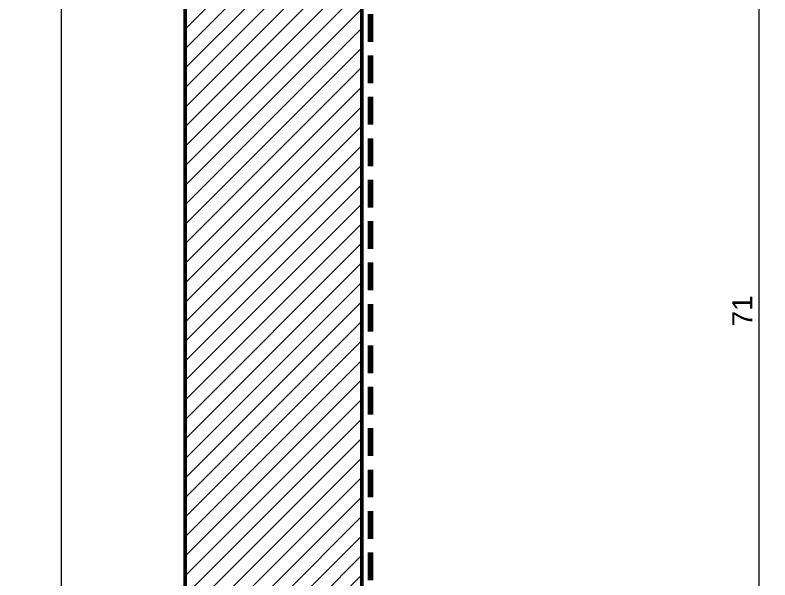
# Model space of a CAD drawing. Header units: inches. Extents: x -78 to 417, y 1434 to 1764.
# Drawn here: x 88.1 to 156.4, y 1619.2 to 1670.3 of the extents above; entities that cross this region are included whole.
import ezdxf

# ---------------------------------------------------------------- set-up
doc = ezdxf.new("R2010")
doc.units = ezdxf.units.IN
doc.header["$MEASUREMENT"] = 0
doc.linetypes.add('HIDDEN', pattern=[0.375, 0.25, -0.125])
doc.layers.add('Outside panel', color=7, linetype='Continuous', lineweight=18, true_color=0x7f5e57)
doc.layers.add('линия 50', color=1, linetype='Continuous', lineweight=140)
doc.layers.add('размеры в модели', color=7, linetype='Continuous')
doc.styles.get("Standard").update_dxf_attribs({"font": 'arial.ttf'})
doc.dimstyles.new('M_1', dxfattribs={"dimtxt": 1.8, "dimasz": 1, "dimexe": 1, "dimexo": 1, "dimgap": 0.6, "dimtad": 1, "dimdec": 0, "dimdsep": 46, "dimtxsty": 'Standard', "dimblk": 'ARCHTICK', "dimcen": -5, "dimclrd": 7, "dimclre": 7, "dimclrt": 7, "dimadec": 0, "dimazin": 0, "dimtfac": 1, "dimtdec": 0, "dimtmove": 0, "dimatfit": 3, "dimfxl": 1, "dimtolj": 1, "dimtzin": 0, "dimlwd": 5, "dimlwe": 5, "dimarcsym": 0})

# ---------------------------------------------------------------- blocks, each defined once
blk = doc.blocks.new('_ArchTick')
at = {"color": 0, "linetype": 'ByBlock', "const_width": 0.15}
blk.add_lwpolyline([(-0.5, -0.5), (0.5, 0.5)], dxfattribs=at)
blk = doc.blocks.new('*D41')
at = {"layer": 'Defpoints', "color": 0, "ltscale": 1000, "transparency": 16777216}
for p in [(103.4837048531405, 1752.398944759719), (92.26301573971426, 1607.398808043951), (103.4837048531405, 1607.398808043951)]:
    blk.add_point(p, dxfattribs=at)
at = {"layer": 'размеры в модели', "color": 7, "lineweight": 5, "ltscale": 1000, "transparency": 16777216}
for p, q in [((102.4837048531405, 1752.398944759719), (91.26301573971429, 1752.398944759719)), ((92.26301573971429, 1752.398944759719), (92.26301573971426, 1607.398808043951)), ((102.4837048531405, 1607.398808043951), (91.26301573971426, 1607.398808043951))]:
    blk.add_line(p, q, dxfattribs=at)
for p, rotation in [((92.26301573971429, 1752.398944759719), 90), ((92.26301573971426, 1607.398808043951), 270)]:
    blk.add_blockref('_ArchTick', p, dxfattribs=dict(at, rotation=rotation))
at = {"layer": 'размеры в модели', "color": 7, "ltscale": 1000, "transparency": 16777216, "insert": (90.74398436181497, 1684.609755740129), "char_height": 1.8, "attachment_point": 5, "rotation": 90}
blk.add_mtext('\\A1;145', dxfattribs=at)
blk = doc.blocks.new('*D30')
at = {"layer": 'Defpoints', "color": 0, "ltscale": 1000, "transparency": 16777216}
for p in [(119.4837089002027, 1678.398954877491), (119.4837089002027, 1607.398808043951), (155.4474762777463, 1607.398808043951)]:
    blk.add_point(p, dxfattribs=at)
at = {"layer": 'размеры в модели', "color": 7, "lineweight": 5, "ltscale": 1000, "transparency": 16777216}
for p, q in [((120.4837089002027, 1678.398954877491), (156.4474762777463, 1678.398954877491)), ((155.4474762777463, 1678.398954877491), (155.4474762777463, 1607.398808043951)), ((120.4837089002027, 1607.398808043951), (156.4474762777463, 1607.398808043951))]:
    blk.add_line(p, q, dxfattribs=at)
for p, rotation in [((155.4474762777463, 1678.398954877491), 90), ((155.4474762777463, 1607.398808043951), 270)]:
    blk.add_blockref('_ArchTick', p, dxfattribs=dict(at, rotation=rotation))
at = {"layer": 'размеры в модели', "color": 7, "ltscale": 1000, "transparency": 16777216, "insert": (153.9437927852494, 1643.536812525278), "char_height": 1.8, "attachment_point": 5, "rotation": 90}
blk.add_mtext('\\A1;71', dxfattribs=at)
blk = doc.blocks.new('*D3')
at = {"layer": 'Defpoints', "color": 0, "ltscale": 1000, "transparency": 16777216}
for p in [(103.4837048531405, 1752.398944759719), (82.18809997765484, 1452.405814679899), (103.4837048530241, 1452.405814679899)]:
    blk.add_point(p, dxfattribs=at)
at = {"layer": 'размеры в модели', "color": 7, "lineweight": 5, "ltscale": 1000, "transparency": 16777216}
for p, q in [((102.4837048531405, 1752.398944759719), (81.1880999776549, 1752.398944759719)), ((82.1880999776549, 1752.398944759719), (82.18809997765484, 1452.405814679899)), ((102.4837048530241, 1452.405814679899), (81.18809997765484, 1452.405814679899))]:
    blk.add_line(p, q, dxfattribs=at)
for p, rotation in [((82.1880999776549, 1752.398944759719), 90), ((82.18809997765484, 1452.405814679899), 270)]:
    blk.add_blockref('_ArchTick', p, dxfattribs=dict(at, rotation=rotation))
at = {"layer": 'размеры в модели', "color": 7, "ltscale": 1000, "transparency": 16777216, "insert": (80.66845468433948, 1599.817063235771), "char_height": 1.8, "attachment_point": 5, "rotation": 90}
blk.add_mtext('\\A1;300', dxfattribs=at)

msp = doc.modelspace()

# ---------------------------------------------------------------- hatches: boundary and pattern name
at = {"layer": 'Outside panel', "ltscale": 1000}
h = msp.add_hatch(dxfattribs=at)
h.set_pattern_fill('ANSI31', color=256, scale=10, angle=-2.544443745170813e-14)
h.set_pattern_definition([(44.99999999999999, (-311968.9206628263, 93648.05563056446), (-0.8838834764831842, 0.8838834764831847), [])])
edge = h.paths.add_edge_path()
edge.add_line((114.4837119354994, 1709.398943811108), (111.4837119354994, 1709.398943811108))
edge.add_line((111.4837119354994, 1709.398943811108), (111.4837119354994, 1678.37600197082))
edge.add_line((111.4837119354994, 1678.37600197082), (119.4837048530823, 1678.37600197082))
edge.add_line((119.4837048530823, 1678.37600197082), (119.4837048530823, 1607.398808043951))
edge.add_line((119.4837048530823, 1607.398808043951), (103.4837048530241, 1607.398808043951))
edge.add_line((103.4837048530241, 1607.398808043951), (103.4837048531405, 1752.398944759719))
edge.add_line((103.4837048531405, 1752.398944759719), (109.4837078884372, 1752.398944759719))
edge.add_line((109.4837078884372, 1752.398944759719), (109.4837119354994, 1734.398944759719))
edge.add_line((109.4837119354994, 1734.398944759719), (114.4837119354994, 1734.398944759719))
edge.add_line((114.4837119354994, 1734.398944759719), (114.4837089002027, 1728.398944759719))
edge.add_arc((114.4837089002027, 1721.898944759719), 6.5, -90, 90, ccw=False)
edge.add_line((114.4837089002027, 1715.398944759719), (114.4837119354994, 1709.398944759719))

# ---------------------------------------------------------------- linework, layer by layer
at = {"lineweight": 50}
msp.add_lwpolyline([(114.4837119354994, 1709.398943811108), (111.4837119354994, 1709.398943811108), (111.4837119354994, 1678.37600197082), (119.4837048530823, 1678.37600197082), (119.4837048530823, 1607.398808043951), (103.4837048530241, 1607.398808043951), (103.4837048531405, 1752.398944759719), (109.4837078884372, 1752.398944759719), (109.4837119354994, 1734.398944759719), (114.4837119354994, 1734.398944759719), (114.4837089002027, 1728.398944759719, -0.9999999999999999), (114.4837089002027, 1715.398944759719), (114.4837119354994, 1709.398944759719), (114.4837119354994, 1709.398944759719)], format="xyb", close=True, dxfattribs=at)
at = {"layer": 'линия 50', "color": 1, "linetype": 'HIDDEN', "ltscale": 10, "true_color": 0xff0909}
msp.add_lwpolyline([(103.2869155525474, 1753.398944759719), (110.2869183629879, 1753.398944759719), (110.2869224100502, 1735.398944759719), (115.2869231407891, 1735.398944759719), (115.2869200716156, 1729.33197906988, -0.8744745761673685), (115.2869200716156, 1714.465910449558), (115.2869221290236, 1710.398943494895), (120.3447396143817, 1710.398941895582, 0.135661897571101), (122.6060119985265, 1698.653294537354, -0.06377942891253183), (126.7576784924965, 1691.160702761065, -0.2520196487146482), (125.6036956392706, 1683.352011890666, -0.05106811802518076), (120.2869155524892, 1677.904223923723), (120.2869155524892, 1608.398758067566)], format="xyb", dxfattribs=at)

# ---------------------------------------------------------------- dimensions: what is measured, and where the dimension line sits
at = {"layer": 'размеры в модели', "color": 5, "ltscale": 1000}
for base, p1, p2, angle, picture, middle in [((82.18809997765484, 1452.405814679899), (103.4837048531405, 1752.398944759719), (103.4837048530241, 1452.405814679899), 270, '*D3', (82.18809997765462, 1599.817063235771)), ((92.26301573971426, 1607.398808043951), (103.4837048531405, 1752.398944759719), (103.4837048531405, 1607.398808043951), 90, '*D41', (92.263015739714, 1684.609755740129)), ((155.4474762777463, 1607.398808043951), (119.4837089002027, 1678.398954877491), (119.4837089002027, 1607.398808043951), 90, '*D30', (155.447476277746, 1643.536812525278))]:
    dim = msp.add_linear_dim(base=base, p1=p1, p2=p2, angle=angle, dimstyle='M_1', dxfattribs=at)
    dim.commit()
    dim.dimension.update_dxf_attribs({"geometry": picture, "text_midpoint": middle, "dimtype": 128})

doc.saveas('drawing.dxf')
